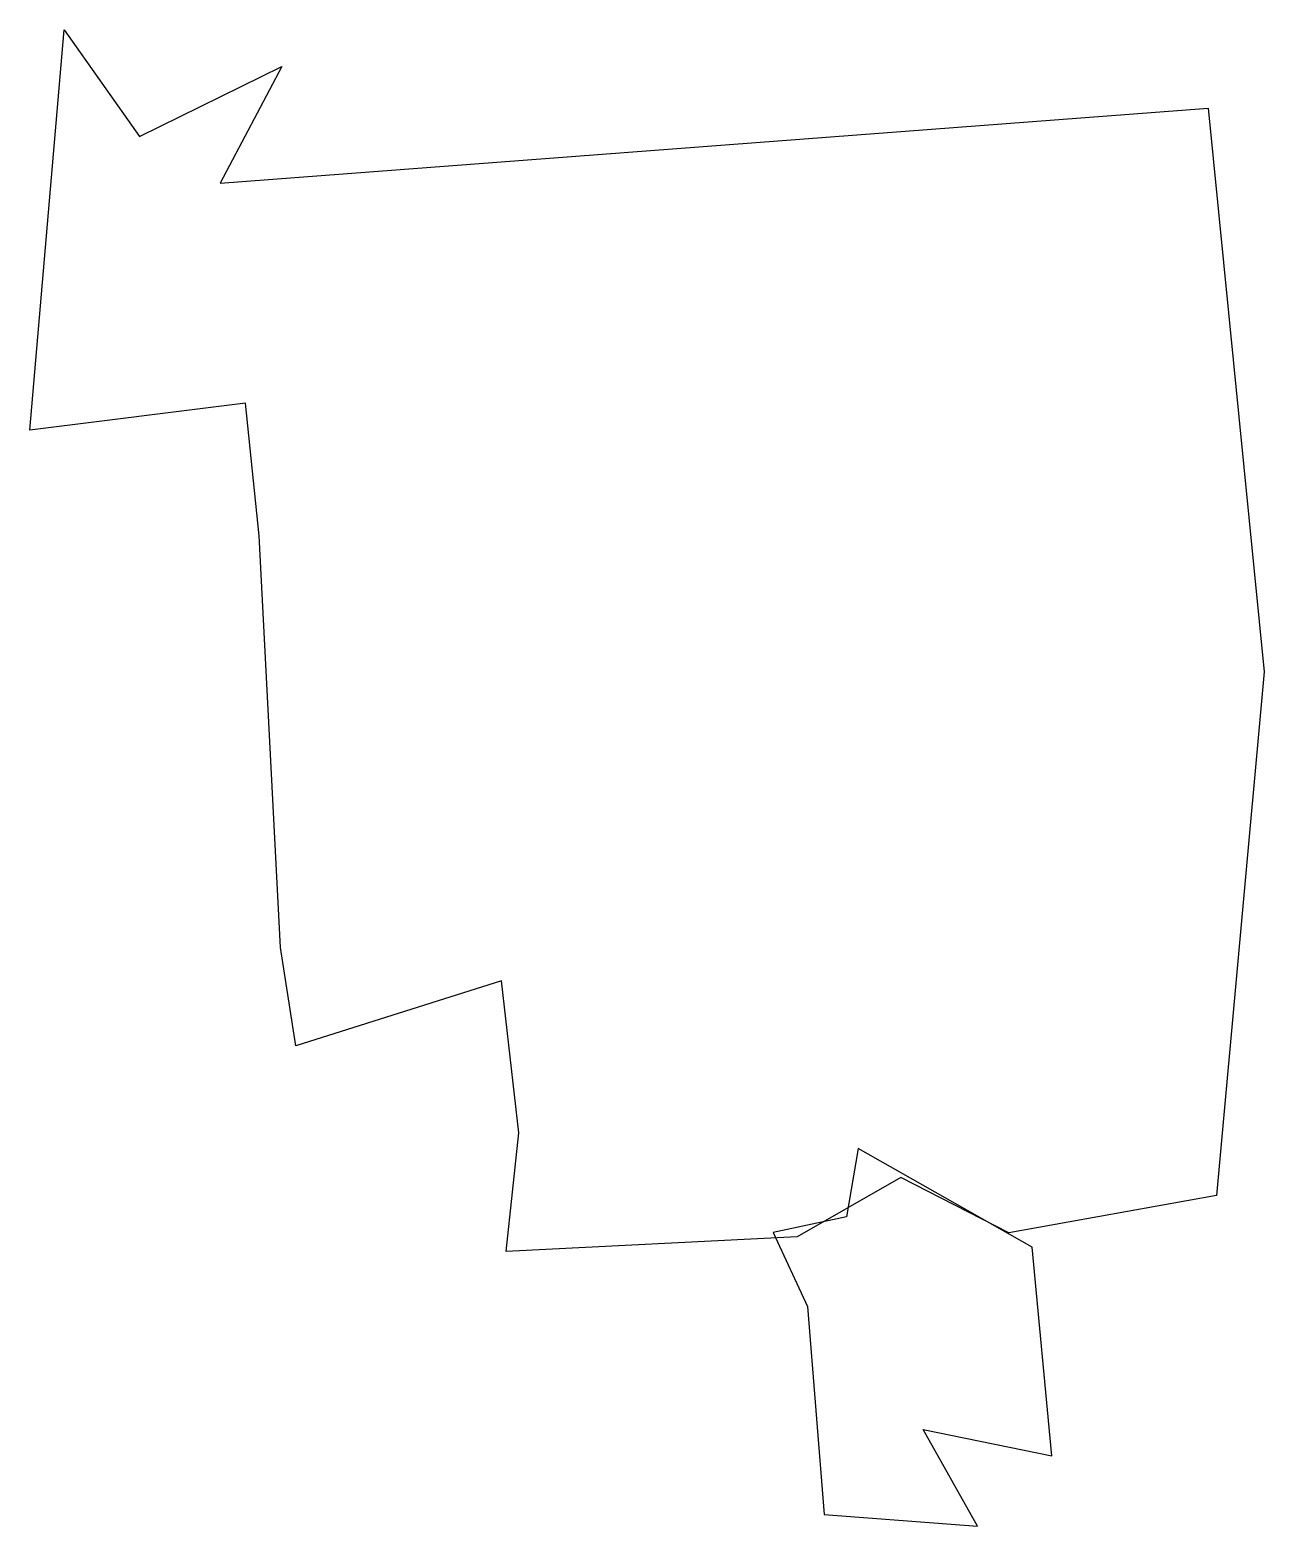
# Model space of a CAD drawing. Header units: metres. Extents: x -0.1 to 5.39, y -5.22 to 1.43.
import ezdxf

# ---------------------------------------------------------------- set-up
doc = ezdxf.new("R2010")
doc.units = ezdxf.units.M
doc.layers.add('Floor -0.41m_Rooms', color=190, linetype='Continuous')

msp = doc.modelspace()

# ---------------------------------------------------------------- linework, layer by layer
at = {"layer": 'Floor -0.41m_Rooms', "color": 190, "linetype": 'Continuous'}
for points in [[(4.258, -3.9171, -0.4079), (3.7788, -3.6718, -0.4079), (3.3169, -3.9347, -0.4079), (2.0218, -4.0007, -0.4079), (2.0788, -3.4733, -0.4079), (2.0012, -2.797, -0.4079), (1.0872, -3.0856, -0.4079), (1.0187, -2.6493, -0.4079), (0.9229, -0.8173, -0.4079), (0.8633, -0.2281, -0.4079), (-0.0964, -0.3476, -0.4079), (0.0561, 1.432, -0.4079), (0.3918, 0.958, -0.4079), (1.0243, 1.2693, -0.4079), (0.7497, 0.7504, -0.4079), (5.145, 1.0834, -0.4079), (5.3942, -1.4224, -0.4079), (5.183, -3.7518, -0.4079)], [(3.4376, -5.1709, -0.4079), (4.1195, -5.2217, -0.4079), (3.8769, -4.7918, -0.4079), (4.4504, -4.9092, -0.4079), (4.3628, -3.9814, -0.4079), (3.5885, -3.5432, -0.4079), (3.5358, -3.8461, -0.4079), (3.21, -3.9163, -0.4079), (3.3625, -4.2446, -0.4079)]]:
    msp.add_polyline3d(points, close=True, dxfattribs=at)

doc.saveas('drawing.dxf')
